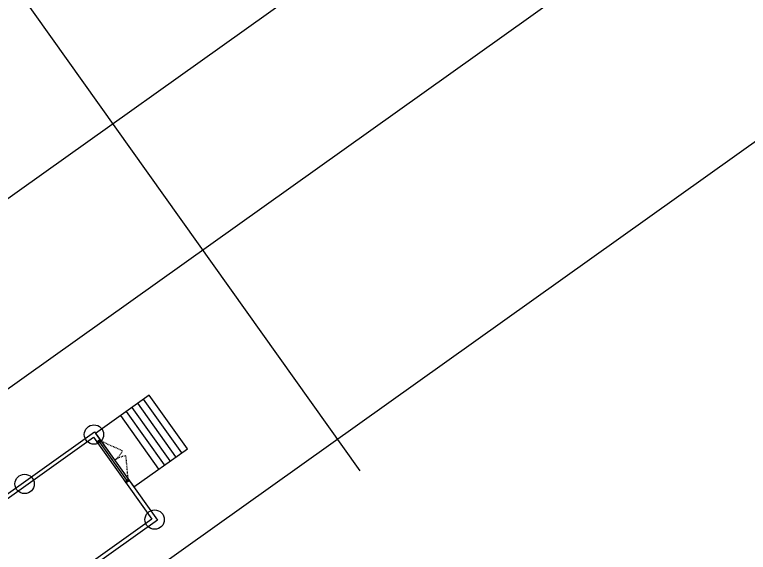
# Model space of a CAD drawing. Header units: feet. Extents: x 2321988 to 2329858, y 6722724 to 6730499.
# Drawn here: x 2326115.3 to 2326210, y 6726789.9 to 6726859.4 of the extents above; entities that cross this region are included whole.
import ezdxf

# ---------------------------------------------------------------- set-up
doc = ezdxf.new("R2010")
doc.units = ezdxf.units.FT
doc.header["$MEASUREMENT"] = 0
doc.linetypes.add('Midpoint Site Plan$0$HIDDEN', pattern=[0.375, 0.25, -0.125])
for name, color, linetype in [('C-BESS-EQUIPMENT', 255, 'Continuous'), ('C-FENCE-FUTURE', 7, 'FENCELINE1'), ('Midpoint Site Plan$0$C-BLDG-CTRL', 32, 'Continuous'), ('Midpoint Site Plan$0$C-ROAD', 8, 'Continuous')]:
    doc.layers.add(name, color=color, linetype=linetype)
doc.linetypes.add('FENCELINE1', pattern='A,0.25,-0.1,[133,ltypeshp.shx,S=0.1,R=0,X=-0.1,Y=0],-0.1,1', length=1.45)

# ---------------------------------------------------------------- blocks, each defined once
blk = doc.blocks.new('*U59')
at = {"layer": 'C-BESS-EQUIPMENT'}
for p, q in [((3, 3), (-3, 0)), ((-3, 3), (3, 0))]:
    blk.add_line(p, q, dxfattribs=at)
blk.add_lwpolyline([(3, 3), (3, 0), (-3, 0), (-3, 3)], close=True, dxfattribs=at)
at = {"layer": 'Defpoints'}
blk.add_line((0, 75.3), (0, 3), dxfattribs=at)
at = {"layer": 'Midpoint Site Plan$0$C-BLDG-CTRL'}
for p, q in [((-3, 75.3), (3, 78.3)), ((3, 75.3), (-3, 78.3))]:
    blk.add_line(p, q, dxfattribs=at)
blk.add_lwpolyline([(-3, 75.3), (-3, 78.3), (3, 78.3), (3, 75.3)], close=True, dxfattribs=at)
at = {"layer": 'Midpoint Site Plan$0$C-BLDG-CTRL', "linetype": 'Midpoint Site Plan$0$HIDDEN'}
blk.add_lwpolyline([(3, 3), (21.1, 34.3, 0.131652), (3, 39.1, 0.131652), (21.1, 44), (3, 75.3)], format="xyb", dxfattribs=at)
blk = doc.blocks.new('*U58')
at = {"layer": 'C-BESS-EQUIPMENT'}
for points in [[(408, 0), (0, 0), (0, 168), (408, 168)], [(402, 6), (6, 6), (6, 162), (402, 162)]]:
    blk.add_lwpolyline(points, close=True, dxfattribs=at)

msp = doc.modelspace()

# ---------------------------------------------------------------- linework, layer by layer
at = {"layer": 'C-BESS-EQUIPMENT'}
msp.add_lwpolyline([(2326052.542, 6726951.121), (2326159.891, 6726800.452)], dxfattribs=at)
at = {"layer": 'C-BESS-EQUIPMENT', "transparency": 33554559}
msp.add_lwpolyline([(2326125.75, 6726805.288), (2326130.682, 6726798.366), (2326137.605, 6726803.298), (2326132.672, 6726810.221)], close=True, dxfattribs=at)
for points in [[(2326136.138, 6726802.253), (2326131.206, 6726809.176)], [(2326136.871, 6726802.775), (2326131.939, 6726809.698)], [(2326134.672, 6726801.209), (2326129.74, 6726808.132)], [(2326135.405, 6726801.731), (2326130.473, 6726808.654)], [(2326133.94, 6726800.687), (2326129.007, 6726807.609)]]:
    msp.add_lwpolyline(points, dxfattribs=at)
for centre in [(2326125.546, 6726805.143), (2326116.587, 6726798.76), (2326133.38, 6726794.149)]:
    msp.add_circle(centre, 1.25, dxfattribs=at)
at = {"layer": 'C-FENCE-FUTURE', "ltscale": 0.3}
msp.add_line((2326229.483, 6726856.174), (2326071.066, 6726743.305), dxfattribs=at)
at = {"layer": 'Midpoint Site Plan$0$C-ROAD'}
for p, q in [((2326190.688, 6726889.927), (2326035.946, 6726779.677)), ((2326202.293, 6726873.638), (2326047.552, 6726763.388))]:
    msp.add_line(p, q, dxfattribs=at)

# ---------------------------------------------------------------- block references
at = {"layer": 'C-BESS-EQUIPMENT', "xscale": 0.08333333333333331, "yscale": 0.08333333333333331, "zscale": 0.08333333333333331, "rotation": 35.46898082920265}
for name, p in [('*U58', (2326106.038, 6726774.361)), ('*U59', (2326129.904, 6726799.027))]:
    msp.add_blockref(name, p, dxfattribs=at)

doc.saveas('drawing.dxf')
